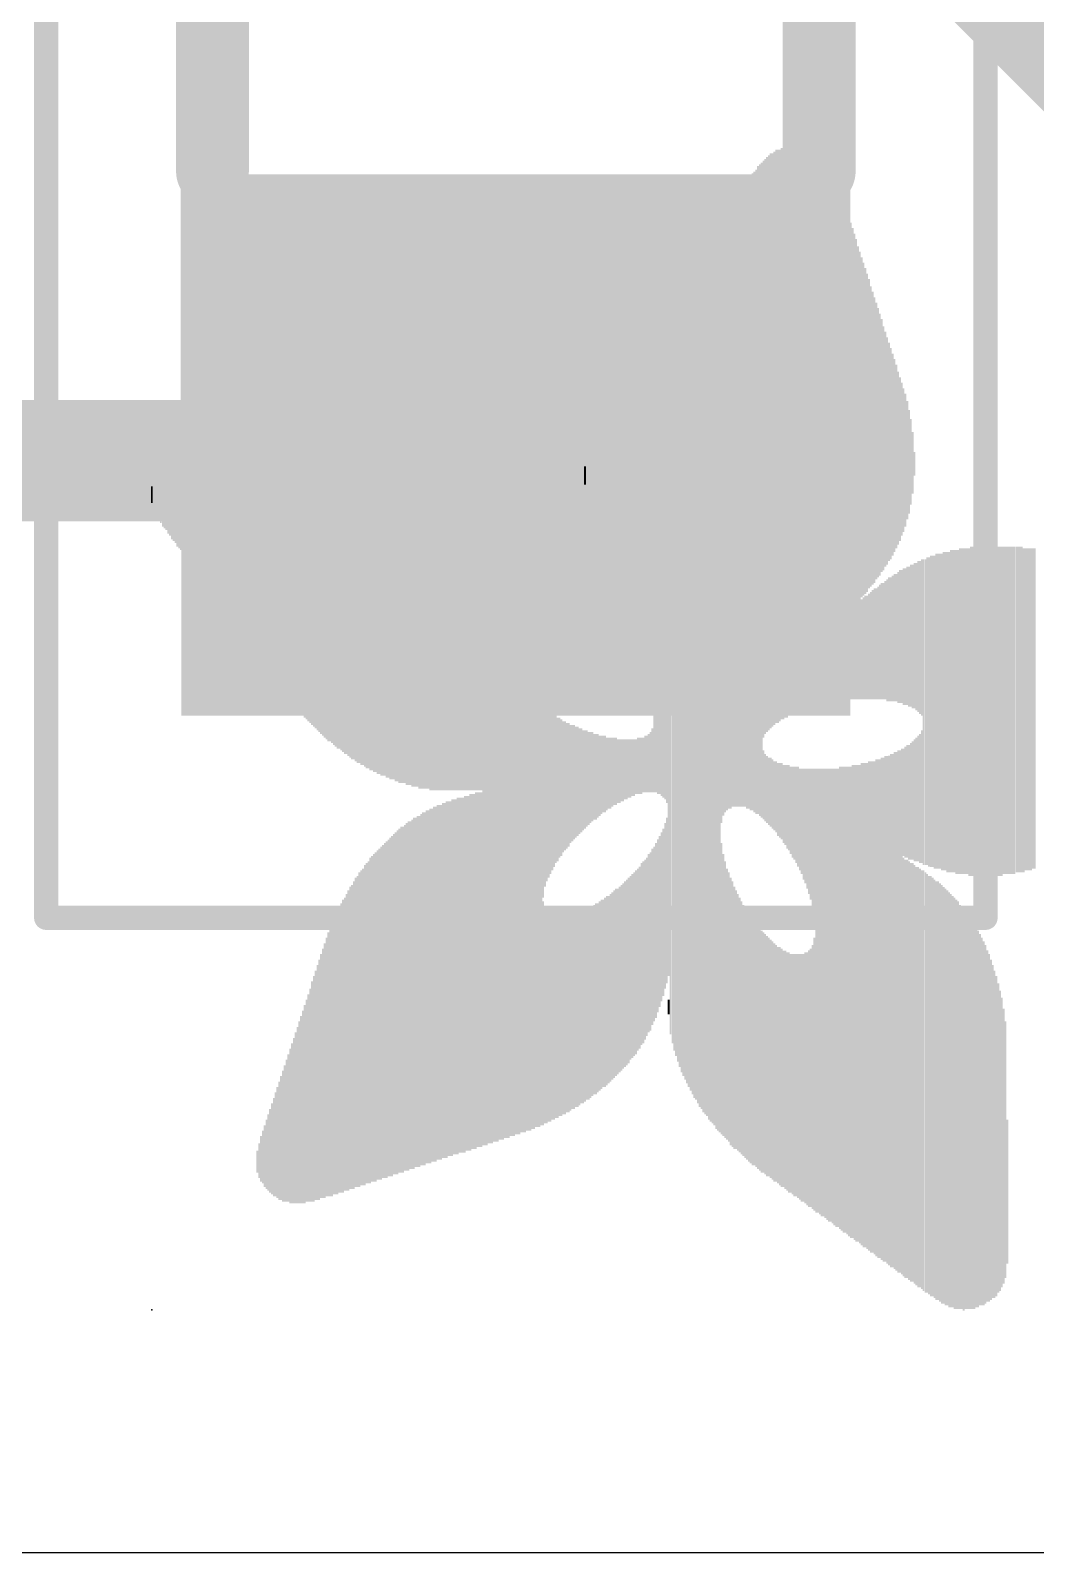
# Model space of a CAD drawing. Extents: x -10.2 to 10.2, y -14 to 14.
# Drawn here: x -1.524 to 0.58, y -13.97 to -10.783 of the extents above; entities that cross this region are included whole.
import ezdxf

# ---------------------------------------------------------------- set-up
doc = ezdxf.new("R2010")
doc.units = 0
for name, color, linetype in [('1', 12, 'CONTINUOUS'), ('20', 53, 'CONTINUOUS'), ('21', 253, 'CONTINUOUS'), ('22', 253, 'CONTINUOUS'), ('24', 53, 'CONTINUOUS'), ('39', 12, 'CONTINUOUS'), ('51', 253, 'CONTINUOUS')]:
    doc.layers.add(name, color=color, linetype=linetype)

# ---------------------------------------------------------------- blocks, each defined once
blk = doc.blocks.new('RECT')
blk.add_solid([(-0.5, -0.5), (0.5, -0.5), (-0.5, 0.5), (0.5, 0.5)])

msp = doc.modelspace()

# ---------------------------------------------------------------- linework, layer by layer
at = {"layer": '1', "const_width": 0.254}
for points in [[(-0.508, -9.668), (1.381, -11.557)], [(-0.524, -11.684), (-2.524, -11.684)], [(-0.508, -11.668), (-0.524, -11.684)]]:
    msp.add_lwpolyline(points, dxfattribs=at)
at = {"layer": '1', "const_width": 0.127}
for points in [[(-0.4631, -11.7129, 1), (-0.5529, -11.6231)], [(-0.524, -11.7475, 1), (-0.524, -11.6205)], [(-0.5689, -11.6391, 1), (-0.4791, -11.7289)]]:
    msp.add_lwpolyline(points, format="xyb", dxfattribs=at)
at = {"layer": '20'}
msp.add_line((-7.62, -13.97), (7.62, -13.97), dxfattribs=at)
at = {"layer": '24'}
msp.add_point((-1.27, -13.462), dxfattribs=at)
at = {"layer": '39', "const_width": 0.0508}
for points in [[(-1.491, -12.641), (-1.491, -8.695)], [(0.475, -8.695), (0.475, -12.641)], [(0.475, -12.641), (-1.491, -12.641)]]:
    msp.add_lwpolyline(points, dxfattribs=at)
at = {"layer": '39', "const_width": 0.0254}
for points in [[(-1.491, -12.6283, 1), (-1.491, -12.6537)], [(0.475, -12.6537, 1), (0.475, -12.6283)], [(-1.5037, -12.641, 1), (-1.4783, -12.641)], [(0.4623, -12.641, 1), (0.4877, -12.641)]]:
    msp.add_lwpolyline(points, format="xyb", dxfattribs=at)
at = {"layer": '51', "const_width": 0.1524}
for points in [[(-1.143, -11.078), (-1.143, -10.258)], [(0.127, -11.078), (0.127, -10.258)]]:
    msp.add_lwpolyline(points, dxfattribs=at)
at = {"layer": '51', "const_width": 0.0762}
for points in [[(-1.1811, -11.078, 1), (-1.1049, -11.078)], [(0.0889, -11.078, 1), (0.1651, -11.078)]]:
    msp.add_lwpolyline(points, format="xyb", dxfattribs=at)

# ---------------------------------------------------------------- block references
at = {"layer": '1', "xscale": 1.1, "yscale": 1.4, "rotation": 90}
msp.add_blockref('RECT', (-0.508, -11.668), dxfattribs=at)
at = {"layer": '21', "xscale": 0.65, "yscale": 1.4, "rotation": 90}
msp.add_blockref('RECT', (-0.5095, -11.4098), dxfattribs=at)
at = {"layer": '22', "rotation": 90}
for p, xscale, yscale in [((0.0635, -11.6218), 1.1925, 0.0038), ((0.0673, -11.6218), 1.1925, 0.0038), ((0.0711, -11.6199), 1.1887, 0.0038), ((0.0749, -11.6199), 1.1887, 0.0038), ((0.0787, -11.618), 1.1849, 0.0038), ((0.0102, -11.6599), 1.2078, 0.0038), ((0.014, -11.6542), 1.2039, 0.0038), ((0.0178, -11.6504), 1.2039, 0.0038), ((0.0216, -11.6466), 1.2039, 0.0038), ((0.0254, -11.6427), 1.204, 0.0038), ((0.0292, -11.6408), 1.2002, 0.0038), ((0.033, -11.637), 1.2002, 0.0038), ((0.0368, -11.6332), 1.2002, 0.0038), ((0.0406, -11.6332), 1.2002, 0.0038), ((0.0445, -11.6313), 1.1964, 0.0039), ((0.0483, -11.6275), 1.1964, 0.0038), ((0.0521, -11.6275), 1.1964, 0.0038), ((0.0559, -11.6256), 1.1925, 0.0038), ((0.0597, -11.6256), 1.1925, 0.0038), ((0.0825, -11.6199), 1.1811, 0.0039), ((0.0864, -11.6199), 1.1811, 0.0038), ((0.0902, -11.618), 1.1773, 0.0038), ((0.094, -11.618), 1.1773, 0.0038), ((0.0978, -11.6161), 1.1735, 0.0038), ((0.1016, -11.6161), 1.1735, 0.0038), ((0.1054, -11.618), 1.1697, 0.0038), ((0.1092, -11.6161), 1.1659, 0.0038), ((0.113, -11.6161), 1.1659, 0.0038), ((0.1168, -11.618), 1.1621, 0.0038), ((0.1207, -11.618), 1.1621, 0.0039), ((0.1245, -11.618), 1.1545, 0.0038), ((0.1283, -11.6199), 1.1506, 0.0038), ((0.1321, -11.6199), 1.1506, 0.0038), ((0.1359, -11.6218), 1.1468, 0.0038), ((0.1397, -11.6218), 1.1392, 0.0038), ((0.1435, -11.6237), 1.1354, 0.0038), ((-0.0127, -11.4751), 0.7848, 0.0038), ((-0.0089, -11.477), 0.7963, 0.0038), ((-0.0051, -11.4789), 0.8078, 0.0038), ((-0.0013, -11.4808), 0.8268, 0.0038), ((0.0025, -11.4884), 0.8496, 0.0038), ((0.0064, -11.7456), 1.3716, 0.0039), ((0.1473, -11.6275), 1.1278, 0.0038), ((0.1511, -11.6294), 1.124, 0.0038), ((0.1549, -11.6332), 1.1164, 0.0038), ((0.1588, -11.6352), 1.1049, 0.0039), ((-0.0394, -11.4828), 0.7239, 0.0038), ((-0.0356, -11.4789), 0.7316, 0.0038), ((-0.0318, -11.477), 0.7354, 0.0039), ((-0.0279, -11.477), 0.743, 0.0038), ((-0.0241, -11.4751), 0.7544, 0.0038), ((-0.0203, -11.4751), 0.762, 0.0038), ((-0.0165, -11.4751), 0.7696, 0.0038), ((0.1626, -11.6409), 1.0935, 0.0038), ((0.1664, -11.6447), 1.0859, 0.0038), ((0.1702, -11.6504), 1.0745, 0.0038), ((-0.0622, -11.4999), 0.6973, 0.0038), ((-0.0584, -11.4961), 0.6973, 0.0038), ((-0.0546, -11.4923), 0.7049, 0.0038), ((-0.0508, -11.4904), 0.7087, 0.0038), ((-0.047, -11.4885), 0.7125, 0.0038), ((-0.0432, -11.4847), 0.7201, 0.0038), ((0.174, -11.6561), 1.063, 0.0038), ((0.1778, -11.6637), 1.0478, 0.0038), ((0.1816, -11.6694), 1.0364, 0.0038), ((-0.0851, -11.5265), 0.682, 0.0038), ((-0.0813, -11.5208), 0.6858, 0.0038), ((-0.0775, -11.517), 0.6858, 0.0038), ((-0.0737, -11.5113), 0.6896, 0.0038), ((-0.0699, -11.5075), 0.6896, 0.0039), ((-0.066, -11.5056), 0.6934, 0.0038), ((0.1854, -11.6732), 1.021, 0.0038), ((0.1892, -11.6789), 1.0096, 0.0038), ((0.193, -11.6846), 0.9982, 0.0038), ((-0.108, -11.5627), 0.6934, 0.0039), ((-0.1041, -11.5532), 0.6896, 0.0038), ((-0.1003, -11.5494), 0.6896, 0.0038), ((-0.0965, -11.5437), 0.6858, 0.0038), ((-0.0927, -11.536), 0.6858, 0.0038), ((-0.0889, -11.5322), 0.6858, 0.0038), ((0.1968, -11.6904), 0.9867, 0.0039), ((0.2007, -11.6961), 0.9753, 0.0038), ((-0.1308, -11.6123), 0.7315, 0.0038), ((-0.127, -11.6028), 0.7201, 0.0038), ((-0.1232, -11.5913), 0.7124, 0.0038), ((-0.1194, -11.5837), 0.7049, 0.0038), ((-0.1156, -11.5761), 0.6973, 0.0038), ((-0.1118, -11.5684), 0.6972, 0.0038), ((0.2045, -11.7018), 0.9639, 0.0038), ((0.2083, -11.7094), 0.9486, 0.0038), ((0.2121, -11.7151), 0.9372, 0.0038), ((-0.1537, -12.1285), 1.703, 0.0038), ((-0.1499, -12.1304), 1.7145, 0.0038), ((-0.1461, -12.1323), 1.726, 0.0039), ((-0.1422, -12.1323), 1.7412, 0.0038), ((-0.1384, -11.6427), 0.7696, 0.0038), ((-0.1346, -11.6256), 0.743, 0.0038), ((0.2159, -11.6142), 0.7125, 0.0038), ((0.2197, -11.618), 0.6973, 0.0038), ((0.2235, -11.6218), 0.682, 0.0038), ((-0.1765, -12.1152), 1.6078, 0.0038), ((-0.1727, -12.1171), 1.6269, 0.0038), ((-0.1689, -12.1209), 1.6421, 0.0038), ((-0.1651, -12.1247), 1.6574, 0.0038), ((-0.1613, -12.1266), 1.6764, 0.0038), ((-0.1575, -12.1285), 1.6878, 0.0038), ((0.2273, -11.6256), 0.6668, 0.0038), ((0.2311, -11.6275), 0.6477, 0.0038), ((-0.1994, -11.8656), 1.0478, 0.0038), ((-0.1956, -11.8656), 1.0554, 0.0038), ((-0.1918, -11.8656), 1.0706, 0.0038), ((-0.188, -12.0447), 1.4364, 0.0038), ((-0.1842, -12.1037), 1.5621, 0.0039), ((-0.1803, -12.1095), 1.5887, 0.0038), ((0.235, -11.6332), 0.6286, 0.0039), ((0.2388, -11.637), 0.6134, 0.0038), ((0.2426, -11.6408), 0.5982, 0.0038), ((-0.2223, -11.7932), 0.842, 0.0039), ((-0.2184, -11.8733), 1.0097, 0.0038), ((-0.2146, -11.8714), 1.0135, 0.0038), ((-0.2108, -11.8695), 1.0249, 0.0038), ((-0.207, -11.8676), 1.0287, 0.0038), ((-0.2032, -11.8676), 1.0363, 0.0038), ((0.2464, -11.6428), 0.5791, 0.0038), ((0.2502, -11.6466), 0.5639, 0.0038), ((0.254, -11.6504), 0.5487, 0.0038), ((-0.2451, -11.7932), 0.7734, 0.0038), ((-0.2413, -11.7913), 0.7848, 0.0038), ((-0.2375, -11.7914), 0.7925, 0.0038), ((-0.2337, -11.7933), 0.8039, 0.0038), ((-0.2299, -11.7913), 0.8154, 0.0038), ((-0.2261, -11.7932), 0.8268, 0.0038), ((0.2578, -11.6523), 0.5295, 0.0038), ((0.2616, -11.658), 0.5105, 0.0038), ((-0.268, -11.7971), 0.7201, 0.0038), ((-0.2642, -11.7971), 0.7277, 0.0038), ((-0.2604, -11.7952), 0.7391, 0.0039), ((-0.2565, -11.7951), 0.7468, 0.0038), ((-0.2527, -11.7951), 0.7544, 0.0038), ((-0.2489, -11.7932), 0.7658, 0.0038), ((0.2654, -11.6599), 0.4915, 0.0038), ((0.2692, -11.6637), 0.4762, 0.0038), ((0.2731, -11.6656), 0.4572, 0.0039), ((-0.2908, -11.8047), 0.6667, 0.0038), ((-0.287, -11.8047), 0.6743, 0.0038), ((-0.2832, -11.8027), 0.6858, 0.0038), ((-0.2794, -11.7989), 0.6934, 0.0038), ((-0.2756, -11.799), 0.7011, 0.0038), ((-0.2718, -11.7971), 0.7125, 0.0038), ((0.2769, -11.6694), 0.442, 0.0038), ((0.2807, -11.6713), 0.423, 0.0038), ((0.2845, -11.6732), 0.4038, 0.0038), ((-0.3061, -11.8142), 0.6248, 0.0038), ((-0.3023, -11.8123), 0.6363, 0.0038), ((-0.2984, -11.8103), 0.6477, 0.0039), ((-0.2946, -11.8066), 0.6553, 0.0038), ((0.2883, -11.6751), 0.3848, 0.0038), ((0.2921, -11.6789), 0.362, 0.0038), ((-0.3213, -11.8256), 0.5868, 0.0038), ((-0.3175, -11.8237), 0.5982, 0.0038), ((-0.3137, -11.8199), 0.6058, 0.0038), ((-0.3099, -11.8161), 0.621, 0.0038), ((0.2959, -11.6809), 0.3429, 0.0038), ((0.2997, -11.6808), 0.32, 0.0038), ((0.3035, -11.6827), 0.301, 0.0038), ((-0.3327, -11.7094), 0.301, 0.0038), ((-0.3289, -11.7113), 0.32, 0.0038), ((-0.3251, -11.7114), 0.3429, 0.0038), ((0.3073, -11.6828), 0.2781, 0.0038), ((0.3112, -11.6828), 0.2477, 0.0039), ((-0.3442, -11.7113), 0.2362, 0.0038), ((-0.3404, -11.7113), 0.259, 0.0038), ((-0.3366, -11.7113), 0.282, 0.0039), ((0.315, -11.6866), 0.2171, 0.0038), ((0.3188, -11.6866), 0.1791, 0.0038), ((-0.3518, -11.7113), 0.1828, 0.0038), ((-0.348, -11.7113), 0.2134, 0.0038), ((0.3226, -11.6885), 0.1295, 0.0038), ((-0.3594, -11.7133), 0.1105, 0.0038), ((-0.3556, -11.7132), 0.1486, 0.0038), ((-1.2471, -11.7571), 0.1295, 0.0038), ((-1.2433, -11.757), 0.1372, 0.0038), ((-1.2395, -11.757), 0.1448, 0.0038), ((-1.2357, -11.7608), 0.1524, 0.0038), ((-1.2319, -11.7608), 0.16, 0.0038), ((-1.2281, -11.7628), 0.1715, 0.0038), ((-1.2243, -11.7647), 0.1753, 0.0038), ((-1.2205, -11.7647), 0.1829, 0.0038), ((-1.2167, -11.7685), 0.1905, 0.0038), ((-1.2128, -11.7704), 0.1943, 0.0039), ((-1.209, -11.7704), 0.2019, 0.0038), ((-1.2052, -11.7742), 0.2095, 0.0038), ((-1.2014, -11.7761), 0.2134, 0.0038), ((-1.1976, -11.7799), 0.221, 0.0038), ((-1.1938, -11.7818), 0.2248, 0.0038), ((-1.19, -11.7818), 0.2324, 0.0038), ((-1.1862, -11.7856), 0.24, 0.0038), ((-1.1824, -11.7875), 0.2438, 0.0038), ((-1.1786, -11.7894), 0.2476, 0.0038), ((-1.1747, -11.7933), 0.2553, 0.0039), ((-1.1709, -11.7952), 0.2591, 0.0038), ((-1.1671, -11.7971), 0.2629, 0.0038), ((-1.1633, -11.8009), 0.2705, 0.0038), ((-1.1595, -11.8028), 0.2743, 0.0038), ((-1.1557, -11.8066), 0.2819, 0.0038), ((-1.1519, -11.8085), 0.2857, 0.0038), ((-1.1481, -11.8103), 0.2895, 0.0038), ((-1.1443, -11.8142), 0.2972, 0.0038), ((-1.1405, -11.8161), 0.301, 0.0038), ((-1.1367, -11.818), 0.3048, 0.0039), ((-1.1328, -11.8218), 0.3124, 0.0038), ((-1.129, -11.8237), 0.3162, 0.0038), ((-1.1252, -11.8256), 0.32, 0.0038), ((-1.1214, -11.8294), 0.3276, 0.0038), ((-1.1176, -11.8314), 0.3315, 0.0038), ((-1.1138, -11.8352), 0.3391, 0.0038), ((-1.11, -11.8371), 0.3429, 0.0038), ((-1.1062, -11.839), 0.3467, 0.0038), ((-1.1024, -11.8428), 0.3543, 0.0038), ((-1.0986, -11.8447), 0.3581, 0.0039), ((-1.0947, -11.8466), 0.3619, 0.0038), ((-1.0909, -11.8504), 0.3696, 0.0038), ((-1.0871, -11.8523), 0.3734, 0.0038), ((-1.0833, -11.8542), 0.3772, 0.0038), ((-1.0795, -11.858), 0.3848, 0.0038), ((-1.0757, -11.8599), 0.3886, 0.0038), ((-1.0719, -11.8637), 0.3962, 0.0038), ((-1.0681, -11.8656), 0.4, 0.0038), ((-1.0643, -11.8675), 0.4038, 0.0038), ((-1.0605, -11.8714), 0.4115, 0.0039), ((-1.0566, -11.8733), 0.4153, 0.0038), ((-1.0528, -11.8752), 0.4191, 0.0038), ((-1.049, -11.879), 0.4267, 0.0038), ((-1.0452, -11.8809), 0.4305, 0.0038), ((-1.0414, -11.8847), 0.4381, 0.0038), ((-1.0376, -11.8865), 0.4419, 0.0038), ((-1.0338, -11.8885), 0.4458, 0.0038), ((-1.03, -11.8923), 0.4534, 0.0038), ((-1.0262, -11.8942), 0.4572, 0.0038), ((-1.0224, -11.8961), 0.461, 0.0039), ((-1.0185, -11.8999), 0.4686, 0.0038), ((-1.0147, -11.9018), 0.4724, 0.0038), ((-1.0109, -11.9037), 0.4762, 0.0038), ((-1.0071, -11.9076), 0.4839, 0.0038), ((-1.0033, -11.9095), 0.4877, 0.0038), ((-0.9995, -11.9133), 0.4953, 0.0038), ((-0.9957, -11.9152), 0.4991, 0.0038), ((-0.9919, -11.917), 0.5029, 0.0038), ((-0.9881, -11.9208), 0.5105, 0.0038), ((-0.9843, -11.9228), 0.5143, 0.0039), ((-0.9804, -11.9246), 0.5181, 0.0038), ((-0.9766, -11.9285), 0.5258, 0.0038), ((-0.9728, -11.9304), 0.5296, 0.0038), ((-0.969, -11.9323), 0.5334, 0.0038), ((-0.9652, -11.9342), 0.5372, 0.0038), ((-0.9614, -11.938), 0.5448, 0.0038), ((-0.9576, -11.9399), 0.5486, 0.0038), ((-0.9538, -11.9418), 0.5524, 0.0038), ((-0.95, -11.9437), 0.5562, 0.0038), ((-0.9462, -11.9457), 0.5601, 0.0039), ((-0.9423, -11.9476), 0.5639, 0.0038), ((-0.9385, -11.9495), 0.5677, 0.0038), ((-0.9347, -11.9513), 0.5715, 0.0038), ((-0.9309, -11.9533), 0.5753, 0.0038), ((-0.9271, -11.9551), 0.5791, 0.0038), ((-0.9233, -11.9571), 0.5829, 0.0038), ((-0.9195, -11.9589), 0.5867, 0.0038), ((-0.9157, -11.9609), 0.5905, 0.0038), ((-0.9119, -11.9627), 0.5943, 0.0038), ((-0.9081, -11.9647), 0.5982, 0.0039), ((-0.9042, -11.9666), 0.602, 0.0038), ((-0.9004, -11.9685), 0.6058, 0.0038), ((-0.8966, -11.9685), 0.6058, 0.0038), ((-0.8928, -11.9704), 0.6096, 0.0038), ((-0.889, -11.9723), 0.6134, 0.0038), ((-0.8852, -11.9742), 0.6172, 0.0038), ((-0.8814, -11.9761), 0.621, 0.0038), ((-0.8776, -11.9761), 0.621, 0.0038), ((-0.8738, -11.978), 0.6248, 0.0038), ((-0.87, -11.9799), 0.6286, 0.0039), ((-0.8661, -11.9818), 0.6324, 0.0038), ((-0.8623, -11.9818), 0.6324, 0.0038), ((-0.8585, -11.9838), 0.6363, 0.0038), ((-0.8547, -11.9856), 0.6401, 0.0038), ((-0.8509, -11.9876), 0.6439, 0.0038), ((-0.8471, -11.9876), 0.6439, 0.0038), ((-0.8433, -11.9894), 0.6477, 0.0038), ((-0.8395, -11.9914), 0.6515, 0.0038), ((-0.8357, -11.9914), 0.6515, 0.0038), ((-0.8319, -11.9932), 0.6553, 0.0039), ((-0.828, -11.9932), 0.6553, 0.0038), ((-0.8242, -11.9952), 0.6591, 0.0038), ((-0.8204, -11.997), 0.6629, 0.0038), ((-0.8166, -11.997), 0.6629, 0.0038), ((-0.8128, -11.999), 0.6667, 0.0038), ((-0.809, -11.999), 0.6667, 0.0038), ((-0.8052, -12.0008), 0.6705, 0.0038), ((-0.8014, -12.0008), 0.6705, 0.0038), ((-0.7976, -12.0028), 0.6744, 0.0038), ((-0.7938, -12.0028), 0.6744, 0.0039), ((-0.7899, -12.0047), 0.6782, 0.0038), ((-0.7861, -12.0047), 0.6782, 0.0038), ((-0.7823, -12.0047), 0.6782, 0.0038), ((-0.7785, -12.0066), 0.682, 0.0038), ((-0.7747, -12.0066), 0.682, 0.0038), ((-0.7709, -12.0085), 0.6858, 0.0038), ((-0.7671, -12.0085), 0.6858, 0.0038), ((-0.7633, -12.0085), 0.6858, 0.0038), ((-0.7595, -12.0104), 0.6896, 0.0038), ((-0.7557, -12.0104), 0.6896, 0.0039), ((-0.7518, -12.0123), 0.6934, 0.0038), ((-0.748, -12.0123), 0.6934, 0.0038), ((-0.7442, -12.0123), 0.6934, 0.0038), ((-0.7404, -12.0123), 0.6934, 0.0038), ((-0.7366, -12.0142), 0.6972, 0.0038), ((-0.7328, -12.0142), 0.6972, 0.0038), ((-0.729, -12.0142), 0.6972, 0.0038), ((-0.7252, -12.0161), 0.701, 0.0038), ((-0.7214, -12.0161), 0.701, 0.0038), ((-0.7176, -12.0161), 0.701, 0.0039), ((-0.7137, -12.0161), 0.701, 0.0038), ((-0.7099, -12.018), 0.7048, 0.0038), ((-0.7061, -12.0199), 0.701, 0.0038), ((-0.7023, -12.0199), 0.701, 0.0038), ((-0.6985, -12.0199), 0.701, 0.0038), ((-0.6947, -12.0199), 0.701, 0.0038), ((-0.6909, -12.0199), 0.701, 0.0038), ((-0.6871, -12.0218), 0.7048, 0.0038), ((-0.6833, -12.0218), 0.7048, 0.0038), ((-0.6794, -12.0218), 0.7048, 0.0039), ((-0.6756, -12.0218), 0.7048, 0.0038), ((-0.6718, -12.0218), 0.7048, 0.0038), ((-0.668, -12.0218), 0.7048, 0.0038), ((-0.6642, -12.0218), 0.7048, 0.0038), ((-0.6604, -12.0237), 0.701, 0.0038), ((-0.6566, -12.0237), 0.701, 0.0038), ((-0.6528, -12.0237), 0.701, 0.0038), ((-0.649, -12.0237), 0.701, 0.0038), ((-0.6452, -12.0237), 0.701, 0.0038), ((-0.6413, -12.0237), 0.701, 0.0039), ((-0.6375, -12.0237), 0.701, 0.0038), ((-0.6337, -12.0256), 0.6972, 0.0038), ((-0.6299, -12.0256), 0.6972, 0.0038), ((-0.6261, -12.0256), 0.6972, 0.0038), ((-0.6223, -12.0256), 0.6972, 0.0038), ((-0.6185, -12.0256), 0.6972, 0.0038), ((-0.6147, -12.0275), 0.6934, 0.0038), ((-0.6109, -12.0275), 0.6934, 0.0038), ((-0.6071, -12.0275), 0.6934, 0.0038), ((-0.6033, -12.0275), 0.6934, 0.0039), ((-0.5994, -12.0294), 0.6896, 0.0038), ((-0.5956, -12.0294), 0.6896, 0.0038), ((-0.5918, -12.0294), 0.6896, 0.0038), ((-0.588, -12.0294), 0.6896, 0.0038), ((-0.5842, -12.0313), 0.6858, 0.0038), ((-0.5804, -12.0313), 0.6858, 0.0038), ((-0.5766, -12.4028), 1.4288, 0.0038), ((-0.5728, -12.4028), 1.4288, 0.0038), ((-0.569, -12.4047), 1.4249, 0.0038), ((-0.5652, -12.4029), 1.4211, 0.0039), ((-0.5613, -12.4029), 1.4211, 0.0038), ((0.3264, -11.6904), 0.0495, 0.0038), ((-1.2662, -11.7551), 0.0572, 0.0038), ((-1.2624, -11.757), 0.0762, 0.0038), ((-1.2586, -11.757), 0.0914, 0.0038), ((-1.2548, -11.7552), 0.1029, 0.0038), ((-1.251, -11.7571), 0.1143, 0.0039), ((-0.5575, -12.4047), 1.4173, 0.0038), ((-0.5537, -12.4029), 1.4135, 0.0038), ((-0.5499, -12.4029), 1.4135, 0.0038), ((-0.5461, -12.4047), 1.4097, 0.0038), ((-0.5423, -12.4029), 1.4059, 0.0038), ((-0.5385, -12.4029), 1.4059, 0.0038), ((-0.5347, -12.4047), 1.4021, 0.0038), ((-0.5309, -12.4029), 1.3983, 0.0038), ((-0.5271, -11.8999), 0.3848, 0.0039), ((-0.5232, -11.8961), 0.3772, 0.0038), ((-0.5194, -11.8942), 0.3734, 0.0038), ((-0.5156, -11.8942), 0.3658, 0.0038), ((-0.5118, -11.8942), 0.3658, 0.0038), ((-0.508, -11.8942), 0.3582, 0.0038), ((-0.5042, -11.8942), 0.3582, 0.0038), ((-0.5004, -11.8961), 0.3544, 0.0038), ((-0.4966, -11.8941), 0.3505, 0.0038), ((-0.4928, -11.8961), 0.3467, 0.0038), ((-0.4889, -11.8961), 0.3467, 0.0039), ((-0.4851, -11.8979), 0.3429, 0.0038), ((-0.4813, -11.8979), 0.3429, 0.0038), ((-0.3632, -11.7152), 0.0381, 0.0038), ((-1.27, -11.7552), 0.0343, 0.0038), ((-0.4775, -11.8999), 0.339, 0.0038), ((-0.4737, -11.8999), 0.339, 0.0038), ((-0.4699, -11.9018), 0.3352, 0.0038), ((-0.4661, -11.9018), 0.3352, 0.0038), ((-0.4623, -11.9037), 0.3314, 0.0038), ((-0.4585, -11.9056), 0.3276, 0.0038), ((-0.4547, -11.9056), 0.3276, 0.0038), ((-0.4509, -11.9075), 0.3238, 0.0039), ((-0.447, -11.9114), 0.3239, 0.0038), ((-0.4432, -11.9114), 0.3239, 0.0038), ((-0.4394, -11.9133), 0.3201, 0.0038), ((-0.4356, -11.9152), 0.3163, 0.0038), ((-0.4318, -11.917), 0.3125, 0.0038), ((-0.428, -11.917), 0.3125, 0.0038), ((-0.4242, -11.9208), 0.3125, 0.0038), ((-0.4204, -11.9228), 0.3086, 0.0038), ((-0.4166, -11.9247), 0.3048, 0.0038), ((-0.4128, -11.9266), 0.301, 0.0039), ((-0.4089, -11.9304), 0.301, 0.0038), ((-0.4051, -11.9323), 0.2972, 0.0038), ((-0.4013, -11.9342), 0.2934, 0.0038), ((-0.3975, -11.938), 0.2934, 0.0038), ((-0.3937, -11.9399), 0.2896, 0.0038), ((-0.3899, -11.9418), 0.2858, 0.0038), ((-0.3861, -11.9456), 0.2858, 0.0038), ((-0.3823, -11.9476), 0.2819, 0.0038), ((-0.3785, -11.9513), 0.2819, 0.0038), ((-0.3747, -11.9533), 0.2781, 0.0039), ((-0.3708, -11.9571), 0.2705, 0.0038), ((-0.367, -11.9609), 0.2705, 0.0038), ((-0.3632, -11.9627), 0.2667, 0.0038), ((-0.3594, -11.9685), 0.2629, 0.0038), ((-0.3556, -11.9703), 0.2591, 0.0038), ((-0.3518, -11.9742), 0.259, 0.0038), ((-0.348, -11.978), 0.2514, 0.0038), ((-0.3442, -11.9818), 0.2514, 0.0038), ((-0.3404, -11.9856), 0.2438, 0.0038), ((-0.3366, -11.9894), 0.2439, 0.0039), ((-0.3327, -11.9932), 0.2363, 0.0038), ((-0.3289, -11.997), 0.2363, 0.0038), ((-0.3251, -12.0009), 0.2286, 0.0038), ((0.3569, -12.2104), 0.6477, 0.0038), ((0.3607, -12.2086), 0.6515, 0.0038), ((0.3645, -12.2086), 0.6515, 0.0038), ((0.3683, -12.2104), 0.6553, 0.0038), ((0.3721, -12.2085), 0.6592, 0.0038), ((0.3759, -12.2085), 0.6592, 0.0038), ((0.3797, -12.2085), 0.6592, 0.0038), ((0.3835, -12.2104), 0.663, 0.0038), ((0.3874, -12.2085), 0.6668, 0.0039), ((0.3912, -12.2085), 0.6668, 0.0038), ((0.395, -12.2104), 0.6706, 0.0038), ((0.3988, -12.2104), 0.6706, 0.0038), ((0.4026, -12.2085), 0.6744, 0.0038), ((0.4064, -12.2085), 0.6744, 0.0038), ((0.4102, -12.2085), 0.6744, 0.0038), ((0.414, -12.2104), 0.6782, 0.0038), ((0.4178, -12.2104), 0.6782, 0.0038), ((0.4216, -12.2085), 0.682, 0.0038), ((0.4254, -12.2085), 0.682, 0.0039), ((0.4293, -12.2085), 0.682, 0.0038), ((0.4331, -12.2085), 0.682, 0.0038), ((0.4369, -12.2085), 0.682, 0.0038), ((0.4407, -12.2104), 0.6858, 0.0038), ((0.4445, -12.2085), 0.6896, 0.0038), ((0.4483, -12.2085), 0.6896, 0.0038), ((0.4521, -12.2085), 0.6896, 0.0038), ((0.4559, -12.2085), 0.6896, 0.0038), ((0.4597, -12.2085), 0.6896, 0.0038), ((0.4636, -12.2085), 0.6896, 0.0039), ((0.4674, -12.2085), 0.6896, 0.0038), ((0.4712, -12.2085), 0.6896, 0.0038), ((0.475, -12.2085), 0.6896, 0.0038), ((0.4788, -12.2085), 0.6896, 0.0038), ((0.4826, -12.2085), 0.6896, 0.0038), ((0.4864, -12.2085), 0.6896, 0.0038), ((0.4902, -12.2085), 0.6896, 0.0038), ((0.494, -12.2085), 0.6896, 0.0038), ((0.4978, -12.2085), 0.6896, 0.0038), ((0.5017, -12.2085), 0.6896, 0.0039), ((0.5055, -12.2085), 0.6896, 0.0038), ((0.5093, -12.2085), 0.6896, 0.0038), ((0.5131, -12.2066), 0.6858, 0.0038), ((0.5169, -12.2066), 0.6858, 0.0038), ((0.5207, -12.2066), 0.6858, 0.0038), ((0.5245, -12.2066), 0.6858, 0.0038), ((0.5283, -12.2066), 0.6858, 0.0038), ((0.5321, -12.2066), 0.6858, 0.0038), ((0.5359, -12.2066), 0.6858, 0.0038), ((0.5398, -12.2047), 0.682, 0.0039), ((0.5436, -12.2047), 0.682, 0.0038), ((0.5474, -12.2047), 0.682, 0.0038), ((0.5512, -12.2047), 0.682, 0.0038), ((0.555, -12.2066), 0.6782, 0.0038), ((0.5588, -12.2047), 0.6744, 0.0038), ((0.5626, -12.2047), 0.6744, 0.0038), ((0.5664, -12.2047), 0.6744, 0.0038), ((0.5702, -12.2047), 0.6744, 0.0038), ((0.574, -12.2028), 0.6706, 0.0038), ((0.5778, -12.2028), 0.6706, 0.0039), ((0.2921, -12.0542), 0.2744, 0.0038), ((0.2959, -12.0523), 0.2782, 0.0038), ((0.2997, -12.0523), 0.2782, 0.0038), ((0.3035, -12.0523), 0.2858, 0.0038), ((0.3073, -12.0523), 0.2858, 0.0038), ((0.3112, -12.0504), 0.2896, 0.0039), ((0.315, -12.0523), 0.2934, 0.0038), ((0.3188, -12.0504), 0.2972, 0.0038), ((0.3226, -12.0523), 0.301, 0.0038), ((0.3264, -12.0504), 0.3048, 0.0038), ((0.3302, -12.0523), 0.3086, 0.0038), ((0.334, -12.0523), 0.3162, 0.0038), ((0.3378, -12.0542), 0.32, 0.0038), ((0.3416, -12.0542), 0.3276, 0.0038), ((0.3454, -12.2104), 0.6401, 0.0038), ((0.3493, -12.2104), 0.6401, 0.0039), ((0.3531, -12.2086), 0.6439, 0.0038), ((0.2502, -12.0656), 0.2362, 0.0038), ((0.254, -12.0637), 0.24, 0.0038), ((0.2578, -12.0618), 0.2438, 0.0038), ((0.2616, -12.0618), 0.2438, 0.0038), ((0.2654, -12.0599), 0.2476, 0.0038), ((0.2692, -12.06), 0.2553, 0.0038), ((0.2731, -12.058), 0.2591, 0.0039), ((0.2769, -12.058), 0.2591, 0.0038), ((0.2807, -12.0562), 0.2629, 0.0038), ((0.2845, -12.0543), 0.2667, 0.0038), ((0.2883, -12.0543), 0.2667, 0.0038), ((0.2159, -12.079), 0.2095, 0.0038), ((0.2197, -12.077), 0.2133, 0.0038), ((0.2235, -12.0752), 0.2171, 0.0038), ((0.2273, -12.0752), 0.2171, 0.0038), ((0.2311, -12.0732), 0.2209, 0.0038), ((0.235, -12.0714), 0.2247, 0.0039), ((0.2388, -12.0694), 0.2286, 0.0038), ((0.2426, -12.0675), 0.2324, 0.0038), ((0.2464, -12.0675), 0.2324, 0.0038), ((0.0025, -12.22), 0.4153, 0.0038), ((-0.0013, -12.2295), 0.3886, 0.0038), ((-0.0089, -12.2447), 0.3506, 0.0038), ((-0.0051, -12.239), 0.3696, 0.0038), ((-0.1384, -12.5533), 0.9144, 0.0038), ((-0.0203, -12.258), 0.3086, 0.0038), ((-0.0165, -12.2543), 0.3239, 0.0038), ((-0.0127, -12.2485), 0.3353, 0.0038), ((-0.5271, -12.6105), 0.983, 0.0039), ((-0.5232, -12.6162), 0.9716, 0.0038), ((-0.5194, -12.6162), 0.9639, 0.0038), ((-0.1346, -12.5705), 0.8953, 0.0038), ((-0.1308, -12.58), 0.8839, 0.0038), ((-0.0356, -12.2713), 0.2743, 0.0038), ((-0.0318, -12.2675), 0.2819, 0.0039), ((-0.0279, -12.2637), 0.2895, 0.0038), ((-0.0241, -12.2619), 0.3009, 0.0038), ((-0.5156, -12.62), 0.9563, 0.0038), ((-0.5118, -12.6219), 0.9525, 0.0038), ((-0.508, -12.6238), 0.941, 0.0038), ((-0.5042, -12.6257), 0.9372, 0.0038), ((-0.5004, -12.6276), 0.9334, 0.0038), ((-0.4966, -12.6276), 0.9258, 0.0038), ((-0.4928, -12.6295), 0.922, 0.0038), ((-0.4889, -12.6314), 0.9182, 0.0039), ((-0.127, -12.5876), 0.884, 0.0038), ((-0.1232, -12.5953), 0.8839, 0.0038), ((-0.1194, -12.601), 0.8801, 0.0038), ((-0.1156, -12.6086), 0.8801, 0.0038), ((-0.1118, -12.6124), 0.8801, 0.0038), ((-0.066, -12.2942), 0.2439, 0.0038), ((-0.0622, -12.2904), 0.2438, 0.0038), ((-0.0584, -12.2885), 0.2476, 0.0038), ((-0.0546, -12.2847), 0.2476, 0.0038), ((-0.0508, -12.2828), 0.2514, 0.0038), ((-0.047, -12.2809), 0.2552, 0.0038), ((-0.0432, -12.2771), 0.2629, 0.0038), ((-0.0394, -12.2752), 0.2667, 0.0038), ((-0.4851, -12.6314), 0.9106, 0.0038), ((-0.4813, -12.6333), 0.9068, 0.0038), ((-0.4775, -12.6352), 0.903, 0.0038), ((-0.4737, -12.6353), 0.8953, 0.0038), ((-0.4699, -12.6353), 0.8953, 0.0038), ((-0.4661, -12.6353), 0.8877, 0.0038), ((-0.4623, -12.6372), 0.8839, 0.0038), ((-0.4585, -12.6391), 0.8801, 0.0038), ((-0.4547, -12.6372), 0.8763, 0.0038), ((-0.4509, -12.4009), 0.3962, 0.0039), ((-0.108, -12.6162), 0.8801, 0.0039), ((-0.1041, -12.62), 0.8878, 0.0038), ((-0.1003, -12.6238), 0.8878, 0.0038), ((-0.0965, -12.6257), 0.8916, 0.0038), ((-0.0927, -12.6276), 0.8954, 0.0038), ((-0.0889, -12.6314), 0.903, 0.0038), ((-0.0851, -12.6333), 0.9068, 0.0038), ((-0.0813, -12.6352), 0.9106, 0.0038), ((-0.0775, -12.3114), 0.2629, 0.0038), ((-0.0737, -12.3018), 0.2515, 0.0038), ((-0.0699, -12.298), 0.2439, 0.0039), ((-0.447, -12.3914), 0.3696, 0.0038), ((-0.4432, -12.3857), 0.3581, 0.0038), ((-0.4394, -12.3838), 0.3467, 0.0038), ((-0.4356, -12.3819), 0.3353, 0.0038), ((-0.4318, -12.378), 0.3277, 0.0038), ((-0.428, -12.3762), 0.3163, 0.0038), ((-0.4242, -12.3723), 0.3086, 0.0038), ((-0.4204, -12.3723), 0.301, 0.0038), ((-0.4166, -12.3685), 0.2934, 0.0038), ((-0.4128, -12.3686), 0.2857, 0.0039), ((-0.4089, -12.3666), 0.2743, 0.0038), ((-0.4051, -12.3648), 0.2705, 0.0038), ((-0.4013, -12.3648), 0.2629, 0.0038), ((-0.3975, -12.3628), 0.2591, 0.0038), ((-0.3937, -12.3609), 0.2476, 0.0038), ((-0.3899, -12.359), 0.2438, 0.0038), ((-0.3861, -12.3571), 0.24, 0.0038), ((-0.3823, -12.3571), 0.2324, 0.0038), ((-0.3785, -12.3552), 0.2286, 0.0038), ((-0.3747, -12.3552), 0.221, 0.0039), ((-0.3708, -12.3533), 0.2172, 0.0038), ((-0.367, -12.3533), 0.2096, 0.0038), ((-0.3632, -12.3514), 0.2058, 0.0038), ((-0.3594, -12.3495), 0.2019, 0.0038), ((-0.3556, -12.3495), 0.1943, 0.0038), ((-0.3518, -12.3476), 0.1905, 0.0038), ((-0.348, -12.3457), 0.1867, 0.0038), ((-0.3442, -12.3457), 0.1791, 0.0038), ((-0.3404, -12.3457), 0.1791, 0.0038), ((-0.3366, -12.3438), 0.1753, 0.0039), ((-0.3327, -12.3438), 0.1677, 0.0038), ((-0.3289, -12.3419), 0.1639, 0.0038), ((-0.3251, -12.3399), 0.1601, 0.0038), ((-0.3213, -12.3399), 0.1601, 0.0038), ((-0.3175, -12.34), 0.1524, 0.0038), ((-0.3137, -12.3381), 0.1485, 0.0038), ((-0.3099, -12.3381), 0.1485, 0.0038), ((-0.3061, -12.3361), 0.1447, 0.0038), ((-0.3023, -12.3343), 0.1409, 0.0038), ((-0.2984, -12.3343), 0.1409, 0.0039), ((-0.2946, -12.3343), 0.1333, 0.0038), ((-0.2908, -12.3343), 0.1333, 0.0038), ((-0.287, -12.3323), 0.1295, 0.0038), ((-0.2832, -12.3323), 0.1295, 0.0038), ((-0.2794, -12.3305), 0.1257, 0.0038), ((-0.2756, -12.3305), 0.1257, 0.0038), ((-0.2718, -12.3285), 0.1219, 0.0038), ((-0.268, -12.3285), 0.1219, 0.0038), ((-0.2642, -12.3267), 0.1181, 0.0038), ((-0.2604, -12.3267), 0.1181, 0.0039), ((-0.2565, -12.3247), 0.1143, 0.0038), ((-0.2527, -12.3229), 0.1181, 0.0038), ((-0.2489, -12.3229), 0.1181, 0.0038), ((-0.2451, -12.3229), 0.1181, 0.0038), ((-0.2413, -12.3209), 0.1143, 0.0038), ((-0.2375, -12.319), 0.1182, 0.0038), ((-0.2337, -12.319), 0.1182, 0.0038), ((-0.2299, -12.3171), 0.122, 0.0038), ((-0.2261, -12.3152), 0.1258, 0.0038), ((-0.2223, -12.3114), 0.1334, 0.0039), ((0.3264, -12.3952), 0.2552, 0.0038), ((0.3302, -12.3933), 0.259, 0.0038), ((0.334, -12.3914), 0.2629, 0.0038), ((0.3378, -12.3914), 0.2705, 0.0038), ((0.3416, -12.3876), 0.2781, 0.0038), ((0.0102, -12.3628), 0.1448, 0.0038), ((0.014, -12.3685), 0.141, 0.0038), ((0.2769, -12.8353), 1.0745, 0.0038), ((0.2807, -12.8353), 1.0745, 0.0038), ((0.2845, -12.8353), 1.0821, 0.0038), ((0.2883, -12.8372), 1.0859, 0.0038), ((0.2921, -12.8372), 1.0935, 0.0038), ((0.2959, -12.8372), 1.0935, 0.0038), ((0.2997, -12.8372), 1.1011, 0.0038), ((0.3035, -12.399), 0.2248, 0.0038), ((0.3073, -12.399), 0.2324, 0.0038), ((0.3112, -12.3971), 0.2362, 0.0039), ((0.315, -12.399), 0.24, 0.0038), ((0.3188, -12.3971), 0.2438, 0.0038), ((0.3226, -12.3952), 0.2476, 0.0038), ((0.0178, -12.3724), 0.1409, 0.0038), ((0.0216, -12.3762), 0.1409, 0.0038), ((0.0254, -12.378), 0.1447, 0.0038), ((0.0292, -12.3819), 0.1448, 0.0038), ((0.033, -12.3857), 0.1448, 0.0038), ((0.0368, -12.3876), 0.1486, 0.0038), ((0.0406, -12.3933), 0.1524, 0.0038), ((0.0445, -12.3952), 0.1562, 0.0039), ((0.0483, -12.3971), 0.16, 0.0038), ((0.0521, -12.4028), 0.1638, 0.0038), ((0.0559, -12.4047), 0.1676, 0.0038), ((0.0597, -12.4085), 0.1753, 0.0038), ((0.0635, -12.4105), 0.1791, 0.0038), ((0.0673, -12.4162), 0.1829, 0.0038), ((0.0711, -12.42), 0.1905, 0.0038), ((0.0749, -12.4219), 0.1943, 0.0038), ((0.0787, -12.4257), 0.2019, 0.0038), ((0.0825, -12.4295), 0.2096, 0.0039), ((0.0864, -12.4352), 0.2134, 0.0038), ((0.0902, -12.439), 0.221, 0.0038), ((0.094, -12.4447), 0.2324, 0.0038), ((0.0978, -12.4486), 0.2401, 0.0038), ((0.1016, -12.4543), 0.2515, 0.0038), ((0.1054, -12.46), 0.2629, 0.0038), ((0.1092, -12.4657), 0.2743, 0.0038), ((0.113, -12.4733), 0.2896, 0.0038), ((0.1168, -12.4847), 0.3124, 0.0038), ((0.1207, -12.7934), 0.9297, 0.0039), ((0.1245, -12.7934), 0.9297, 0.0038), ((0.1283, -12.7953), 0.9335, 0.0038), ((0.1321, -12.7972), 0.9373, 0.0038), ((0.1359, -12.7972), 0.9373, 0.0038), ((0.1397, -12.7991), 0.9411, 0.0038), ((0.1435, -12.801), 0.9449, 0.0038), ((0.1473, -12.8029), 0.9487, 0.0038), ((0.1511, -12.8029), 0.9487, 0.0038), ((0.1549, -12.8048), 0.9525, 0.0038), ((0.1588, -12.8067), 0.9563, 0.0039), ((0.1626, -12.8086), 0.9601, 0.0038), ((0.1664, -12.8086), 0.9601, 0.0038), ((0.1702, -12.8086), 0.9678, 0.0038), ((0.174, -12.8105), 0.9716, 0.0038), ((0.1778, -12.8124), 0.9754, 0.0038), ((0.1816, -12.8124), 0.9754, 0.0038), ((0.1854, -12.8143), 0.9792, 0.0038), ((0.1892, -12.8162), 0.983, 0.0038), ((0.193, -12.8181), 0.9868, 0.0038), ((0.1968, -12.8162), 0.9906, 0.0039), ((0.2007, -12.8181), 0.9944, 0.0038), ((0.2045, -12.82), 0.9982, 0.0038), ((0.2083, -12.82), 0.9982, 0.0038), ((0.2121, -12.8219), 1.002, 0.0038), ((0.2159, -12.8219), 1.0096, 0.0038), ((0.2197, -12.8239), 1.0135, 0.0038), ((0.2235, -12.8239), 1.0135, 0.0038), ((0.2273, -12.8258), 1.0173, 0.0038), ((0.2311, -12.8258), 1.0249, 0.0038), ((0.235, -12.8277), 1.0287, 0.0039), ((0.2388, -12.8277), 1.0287, 0.0038), ((0.2426, -12.8296), 1.0325, 0.0038), ((0.2464, -12.8296), 1.0401, 0.0038), ((0.2502, -12.8315), 1.0439, 0.0038), ((0.254, -12.8315), 1.0439, 0.0038), ((0.2578, -12.8315), 1.0515, 0.0038), ((0.2616, -12.8334), 1.0553, 0.0038), ((0.2654, -12.8315), 1.0591, 0.0038), ((0.2692, -12.8334), 1.0629, 0.0038), ((0.2731, -12.8353), 1.0668, 0.0039), ((-0.6413, -12.7667), 0.7468, 0.0039), ((-0.6375, -12.7648), 0.7429, 0.0038), ((-0.6337, -12.7648), 0.7429, 0.0038), ((-0.6299, -12.7629), 0.7467, 0.0038), ((-0.6261, -12.761), 0.7429, 0.0038), ((-0.6223, -12.761), 0.7429, 0.0038), ((-0.6185, -12.761), 0.7429, 0.0038), ((-0.6147, -12.7591), 0.7467, 0.0038), ((-0.6109, -12.7572), 0.7429, 0.0038), ((-0.6071, -12.7572), 0.7429, 0.0038), ((-0.6033, -12.7553), 0.7467, 0.0039), ((-0.5994, -12.7534), 0.7429, 0.0038), ((-0.5956, -12.7534), 0.7429, 0.0038), ((-0.5918, -12.7515), 0.7467, 0.0038), ((-0.588, -12.7496), 0.7429, 0.0038), ((-0.5842, -12.7496), 0.7429, 0.0038), ((-0.5804, -12.7496), 0.7429, 0.0038), ((-0.7137, -12.7953), 0.7353, 0.0038), ((-0.7099, -12.7953), 0.7353, 0.0038), ((-0.7061, -12.7915), 0.7353, 0.0038), ((-0.7023, -12.7896), 0.7391, 0.0038), ((-0.6985, -12.7896), 0.7391, 0.0038), ((-0.6947, -12.7858), 0.7391, 0.0038), ((-0.6909, -12.7858), 0.7391, 0.0038), ((-0.6871, -12.7838), 0.743, 0.0038), ((-0.6833, -12.7819), 0.7392, 0.0038), ((-0.6794, -12.78), 0.743, 0.0039), ((-0.6756, -12.78), 0.743, 0.0038), ((-0.6718, -12.7762), 0.743, 0.0038), ((-0.668, -12.7762), 0.743, 0.0038), ((-0.6642, -12.7762), 0.743, 0.0038), ((-0.6604, -12.7724), 0.743, 0.0038), ((-0.6566, -12.7724), 0.743, 0.0038), ((-0.6528, -12.7705), 0.7468, 0.0038), ((-0.649, -12.7686), 0.743, 0.0038), ((-0.6452, -12.7686), 0.743, 0.0038), ((-0.7557, -12.8182), 0.7201, 0.0039), ((-0.7518, -12.8143), 0.72, 0.0038), ((-0.748, -12.8124), 0.7239, 0.0038), ((-0.7442, -12.8124), 0.7239, 0.0038), ((-0.7404, -12.8086), 0.7239, 0.0038), ((-0.7366, -12.8067), 0.7277, 0.0038), ((-0.7328, -12.8048), 0.7315, 0.0038), ((-0.729, -12.8029), 0.7277, 0.0038), ((-0.7252, -12.801), 0.7315, 0.0038), ((-0.7214, -12.7991), 0.7353, 0.0038), ((-0.7176, -12.7972), 0.7315, 0.0039), ((-0.1994, -12.6296), 0.3505, 0.0038), ((-0.1956, -12.6162), 0.3467, 0.0038), ((-0.1918, -12.6048), 0.3467, 0.0038), ((-0.7861, -12.8372), 0.6973, 0.0038), ((-0.7823, -12.8353), 0.7011, 0.0038), ((-0.7785, -12.8334), 0.7049, 0.0038), ((-0.7747, -12.8296), 0.7049, 0.0038), ((-0.7709, -12.8277), 0.7087, 0.0038), ((-0.7671, -12.8258), 0.7125, 0.0038), ((-0.7633, -12.822), 0.7125, 0.0038), ((-0.7595, -12.8201), 0.7163, 0.0038), ((-0.2146, -12.6676), 0.3658, 0.0038), ((-0.2108, -12.6581), 0.362, 0.0038), ((-0.207, -12.6486), 0.3581, 0.0038), ((-0.2032, -12.6391), 0.3543, 0.0038), ((-0.0775, -12.7895), 0.6096, 0.0038), ((-0.8166, -12.86), 0.6744, 0.0038), ((-0.8128, -12.8562), 0.682, 0.0038), ((-0.809, -12.8524), 0.682, 0.0038), ((-0.8052, -12.8505), 0.6858, 0.0038), ((-0.8014, -12.8486), 0.6896, 0.0038), ((-0.7976, -12.8448), 0.6896, 0.0038), ((-0.7938, -12.8429), 0.6934, 0.0039), ((-0.7899, -12.841), 0.6972, 0.0038), ((-0.2413, -12.7133), 0.381, 0.0038), ((-0.2375, -12.7076), 0.3772, 0.0038), ((-0.2337, -12.7019), 0.3734, 0.0038), ((-0.2299, -12.6943), 0.3734, 0.0038), ((-0.2261, -12.6905), 0.3734, 0.0038), ((-0.2223, -12.681), 0.3695, 0.0039), ((-0.2184, -12.6753), 0.3657, 0.0038), ((-0.0737, -12.8029), 0.5905, 0.0038), ((-0.0699, -12.8124), 0.5792, 0.0039), ((0.3035, -12.9534), 0.8763, 0.0038), ((0.3073, -12.9572), 0.8763, 0.0038), ((0.3112, -12.9572), 0.8763, 0.0039), ((0.315, -12.961), 0.8763, 0.0038), ((-0.8395, -12.8791), 0.6515, 0.0038), ((-0.8357, -12.8753), 0.6591, 0.0038), ((-0.8319, -12.8715), 0.6591, 0.0039), ((-0.828, -12.8696), 0.6629, 0.0038), ((-0.8242, -12.8658), 0.6705, 0.0038), ((-0.8204, -12.8619), 0.6706, 0.0038), ((-0.268, -12.7457), 0.3848, 0.0038), ((-0.2642, -12.7419), 0.3848, 0.0038), ((-0.2604, -12.7381), 0.3848, 0.0039), ((-0.2565, -12.7343), 0.3848, 0.0038), ((-0.2527, -12.7286), 0.381, 0.0038), ((-0.2489, -12.7248), 0.381, 0.0038), ((-0.2451, -12.7171), 0.381, 0.0038), ((-0.066, -12.822), 0.5677, 0.0038), ((-0.0622, -12.8277), 0.5639, 0.0038), ((0.3188, -12.9648), 0.8763, 0.0038), ((0.3226, -12.9648), 0.8763, 0.0038), ((0.3264, -12.9687), 0.8763, 0.0038), ((0.3302, -12.9725), 0.8763, 0.0038), ((0.334, -12.9744), 0.8801, 0.0038), ((0.3378, -12.9763), 0.8763, 0.0038), ((0.3416, -12.9801), 0.8763, 0.0038), ((0.3454, -12.982), 0.8801, 0.0038), ((0.3493, -12.9858), 0.8801, 0.0039), ((0.3531, -12.9877), 0.8763, 0.0038), ((0.3569, -12.9915), 0.8763, 0.0038), ((0.3607, -12.9934), 0.8801, 0.0038), ((-0.8585, -12.8981), 0.6286, 0.0038), ((-0.8547, -12.8924), 0.6324, 0.0038), ((-0.8509, -12.8905), 0.6362, 0.0038), ((-0.8471, -12.8867), 0.6439, 0.0038), ((-0.8433, -12.881), 0.6477, 0.0038), ((-0.3061, -12.7838), 0.3924, 0.0038), ((-0.3023, -12.78), 0.3924, 0.0038), ((-0.2984, -12.7762), 0.3924, 0.0039), ((-0.2946, -12.7743), 0.3886, 0.0038), ((-0.2908, -12.7705), 0.3886, 0.0038), ((-0.287, -12.7667), 0.3886, 0.0038), ((-0.2832, -12.7629), 0.3886, 0.0038), ((-0.2794, -12.7591), 0.3887, 0.0038), ((-0.2756, -12.7553), 0.3887, 0.0038), ((-0.2718, -12.7514), 0.3886, 0.0038), ((-0.0584, -12.8372), 0.5601, 0.0038), ((-0.0546, -12.8429), 0.5563, 0.0038), ((-0.0508, -12.8505), 0.5486, 0.0038), ((-0.047, -12.8543), 0.541, 0.0038), ((0.3645, -12.9953), 0.8763, 0.0038), ((0.3683, -12.9991), 0.8763, 0.0038), ((0.3721, -13.0029), 0.8763, 0.0038), ((0.3759, -13.0029), 0.8763, 0.0038), ((0.3797, -13.0068), 0.8763, 0.0038), ((0.3835, -13.0106), 0.8763, 0.0038), ((0.3874, -13.0125), 0.8725, 0.0039), ((0.3912, -13.0163), 0.8725, 0.0038), ((0.395, -13.0182), 0.8687, 0.0038), ((0.3988, -13.022), 0.8687, 0.0038), ((-0.8776, -12.9172), 0.5982, 0.0038), ((-0.8738, -12.9134), 0.6058, 0.0038), ((-0.87, -12.9096), 0.6135, 0.0039), ((-0.8661, -12.9057), 0.6134, 0.0038), ((-0.8623, -12.9019), 0.621, 0.0038), ((-0.4509, -12.841), 0.4686, 0.0039), ((-0.3518, -12.8181), 0.4, 0.0038), ((-0.348, -12.8162), 0.3962, 0.0038), ((-0.3442, -12.8124), 0.3962, 0.0038), ((-0.3404, -12.8105), 0.4, 0.0038), ((-0.3366, -12.8086), 0.3962, 0.0039), ((-0.3327, -12.8048), 0.3962, 0.0038), ((-0.3289, -12.801), 0.3963, 0.0038), ((-0.3251, -12.7991), 0.3925, 0.0038), ((-0.3213, -12.7972), 0.3963, 0.0038), ((-0.3175, -12.7934), 0.3963, 0.0038), ((-0.3137, -12.7915), 0.3925, 0.0038), ((-0.3099, -12.7876), 0.3924, 0.0038), ((-0.0432, -12.86), 0.5372, 0.0038), ((-0.0394, -12.8657), 0.5334, 0.0038), ((-0.0356, -12.8715), 0.5295, 0.0038), ((-0.0318, -12.8772), 0.5258, 0.0039), ((-0.0279, -12.881), 0.5258, 0.0038), ((0.4026, -13.0239), 0.8649, 0.0038), ((0.4064, -13.0258), 0.8611, 0.0038), ((0.4102, -13.0296), 0.8611, 0.0038), ((0.414, -13.0315), 0.8573, 0.0038), ((0.4178, -13.0334), 0.8534, 0.0038), ((0.4216, -13.0372), 0.8458, 0.0038), ((0.4254, -13.0391), 0.842, 0.0039), ((-0.889, -12.9325), 0.5753, 0.0038), ((-0.8852, -12.9286), 0.583, 0.0038), ((-0.8814, -12.9229), 0.5944, 0.0038), ((-0.447, -12.8467), 0.4496, 0.0038), ((-0.4432, -12.8505), 0.442, 0.0038), ((-0.4394, -12.8505), 0.4344, 0.0038), ((-0.4356, -12.8505), 0.4344, 0.0038), ((-0.4318, -12.8505), 0.4268, 0.0038), ((-0.428, -12.8505), 0.4268, 0.0038), ((-0.4242, -12.8486), 0.4229, 0.0038), ((-0.4204, -12.8486), 0.4229, 0.0038), ((-0.4166, -12.8467), 0.4191, 0.0038), ((-0.4128, -12.8467), 0.4191, 0.0039), ((-0.4089, -12.8448), 0.4153, 0.0038), ((-0.4051, -12.8448), 0.4153, 0.0038), ((-0.4013, -12.8429), 0.4115, 0.0038), ((-0.3975, -12.8429), 0.4115, 0.0038), ((-0.3937, -12.841), 0.4077, 0.0038), ((-0.3899, -12.8372), 0.4077, 0.0038), ((-0.3861, -12.8372), 0.4077, 0.0038), ((-0.3823, -12.8353), 0.4039, 0.0038), ((-0.3785, -12.8334), 0.4077, 0.0038), ((-0.3747, -12.8315), 0.4039, 0.0039), ((-0.3708, -12.8296), 0.4001, 0.0038), ((-0.367, -12.8277), 0.4039, 0.0038), ((-0.3632, -12.8258), 0.4001, 0.0038), ((-0.3594, -12.8219), 0.4, 0.0038), ((-0.3556, -12.8219), 0.4, 0.0038), ((-0.0241, -12.8867), 0.522, 0.0038), ((-0.0203, -12.8905), 0.522, 0.0038), ((-0.0165, -12.8962), 0.5182, 0.0038), ((-0.0127, -12.9), 0.5182, 0.0038), ((-0.0089, -12.9039), 0.5105, 0.0038), ((0.4293, -13.0429), 0.842, 0.0038), ((0.4331, -13.0429), 0.8344, 0.0038), ((0.4369, -13.0467), 0.8268, 0.0038), ((0.4407, -13.0486), 0.823, 0.0038), ((0.4445, -13.0525), 0.8153, 0.0038), ((0.4483, -13.0544), 0.8115, 0.0038), ((-0.9042, -12.9534), 0.541, 0.0038), ((-0.9004, -12.9477), 0.5525, 0.0038), ((-0.8966, -12.9439), 0.5601, 0.0038), ((-0.8928, -12.9382), 0.5715, 0.0038), ((-0.0051, -12.9077), 0.5105, 0.0038), ((-0.0013, -12.9134), 0.5067, 0.0038), ((0.0025, -12.9172), 0.5067, 0.0038), ((0.0064, -12.921), 0.5067, 0.0039), ((0.0102, -12.9229), 0.5029, 0.0038), ((0.014, -12.9267), 0.503, 0.0038), ((0.0178, -12.9305), 0.503, 0.0038), ((0.0216, -12.9325), 0.4991, 0.0038), ((0.1168, -12.9687), 0.5715, 0.0038), ((0.4521, -13.0582), 0.8039, 0.0038), ((0.4559, -13.0601), 0.7925, 0.0038), ((0.4597, -13.062), 0.7887, 0.0038), ((0.4636, -13.0639), 0.7773, 0.0039), ((0.4674, -13.0677), 0.7696, 0.0038), ((-0.9119, -12.9667), 0.522, 0.0038), ((-0.9081, -12.961), 0.5334, 0.0039), ((0.0254, -12.9363), 0.4991, 0.0038), ((0.0292, -12.9401), 0.4991, 0.0038), ((0.033, -12.9439), 0.4991, 0.0038), ((0.0368, -12.9458), 0.4953, 0.0038), ((0.0406, -12.9496), 0.4953, 0.0038), ((0.0445, -12.9515), 0.4991, 0.0039), ((0.0483, -12.9553), 0.4991, 0.0038), ((0.0521, -12.9572), 0.4953, 0.0038), ((0.0559, -12.9591), 0.4991, 0.0038), ((0.0597, -12.9629), 0.4991, 0.0038), ((0.0635, -12.9648), 0.503, 0.0038), ((0.0978, -12.9762), 0.5258, 0.0038), ((0.1016, -12.9781), 0.5296, 0.0038), ((0.1054, -12.9781), 0.5372, 0.0038), ((0.1092, -12.9762), 0.541, 0.0038), ((0.113, -12.9743), 0.5524, 0.0038), ((0.4712, -13.0715), 0.762, 0.0038), ((0.475, -13.0734), 0.7506, 0.0038), ((0.4788, -13.0772), 0.7354, 0.0038), ((-0.9233, -12.9858), 0.4915, 0.0038), ((-0.9195, -12.9801), 0.5029, 0.0038), ((-0.9157, -12.9724), 0.5106, 0.0038), ((0.0673, -12.9667), 0.4992, 0.0038), ((0.0711, -12.9686), 0.503, 0.0038), ((0.0749, -12.9705), 0.5068, 0.0038), ((0.0787, -12.9705), 0.5068, 0.0038), ((0.0825, -12.9724), 0.5106, 0.0039), ((0.0864, -12.9743), 0.5144, 0.0038), ((0.0902, -12.9762), 0.5182, 0.0038), ((0.094, -12.9762), 0.5182, 0.0038), ((0.4826, -13.081), 0.7278, 0.0038), ((0.4864, -13.0848), 0.7124, 0.0038), ((0.4902, -13.0886), 0.6972, 0.0038), ((-0.9347, -13.0048), 0.461, 0.0038), ((-0.9309, -12.9991), 0.4724, 0.0038), ((-0.9271, -12.9915), 0.4801, 0.0038), ((0.494, -13.0943), 0.6858, 0.0038), ((0.4978, -13.0982), 0.6705, 0.0038), ((0.5017, -13.102), 0.6477, 0.0039), ((-0.9423, -13.0182), 0.4343, 0.0038), ((-0.9385, -13.0124), 0.4458, 0.0038), ((0.5055, -13.1077), 0.6287, 0.0038), ((0.5093, -13.1115), 0.6058, 0.0038), ((-0.9538, -13.0372), 0.4038, 0.0038), ((-0.95, -13.0315), 0.4153, 0.0038), ((-0.9462, -13.0239), 0.4229, 0.0039), ((-0.188, -12.8277), 0.0305, 0.0038), ((0.5131, -13.1191), 0.5754, 0.0038), ((-0.9652, -13.0543), 0.3696, 0.0038), ((-0.9614, -13.0486), 0.381, 0.0038), ((-0.9576, -13.0429), 0.3924, 0.0038), ((0.5169, -13.1267), 0.5372, 0.0038), ((-0.9766, -13.0715), 0.3353, 0.0038), ((-0.9728, -13.0658), 0.3467, 0.0038), ((-0.969, -13.0601), 0.3581, 0.0038), ((-0.9881, -13.0867), 0.2972, 0.0038), ((-0.9843, -13.081), 0.3086, 0.0039), ((-0.9804, -13.0772), 0.3238, 0.0038), ((-0.9957, -13.0982), 0.2743, 0.0038), ((-0.9919, -13.0925), 0.2857, 0.0038), ((-1.0071, -13.1115), 0.2324, 0.0038), ((-1.0033, -13.1077), 0.2477, 0.0038), ((-0.9995, -13.102), 0.2591, 0.0038), ((-1.0185, -13.1249), 0.1905, 0.0038), ((-1.0147, -13.121), 0.2058, 0.0038), ((-1.0109, -13.1153), 0.2172, 0.0038), ((-1.03, -13.1363), 0.1447, 0.0038), ((-1.0262, -13.1324), 0.16, 0.0038), ((-1.0224, -13.1287), 0.1753, 0.0039), ((0.5207, -13.2144), 0.3009, 0.0038), ((-1.0376, -13.142), 0.1105, 0.0038), ((-1.0338, -13.1401), 0.1295, 0.0038), ((-1.049, -13.1515), 0.0457, 0.0038), ((-1.0452, -13.1496), 0.0724, 0.0038), ((-1.0414, -13.1458), 0.0953, 0.0038)]:
    msp.add_blockref('RECT', p, dxfattribs=dict(at, xscale=xscale, yscale=yscale))

doc.saveas('drawing.dxf')
